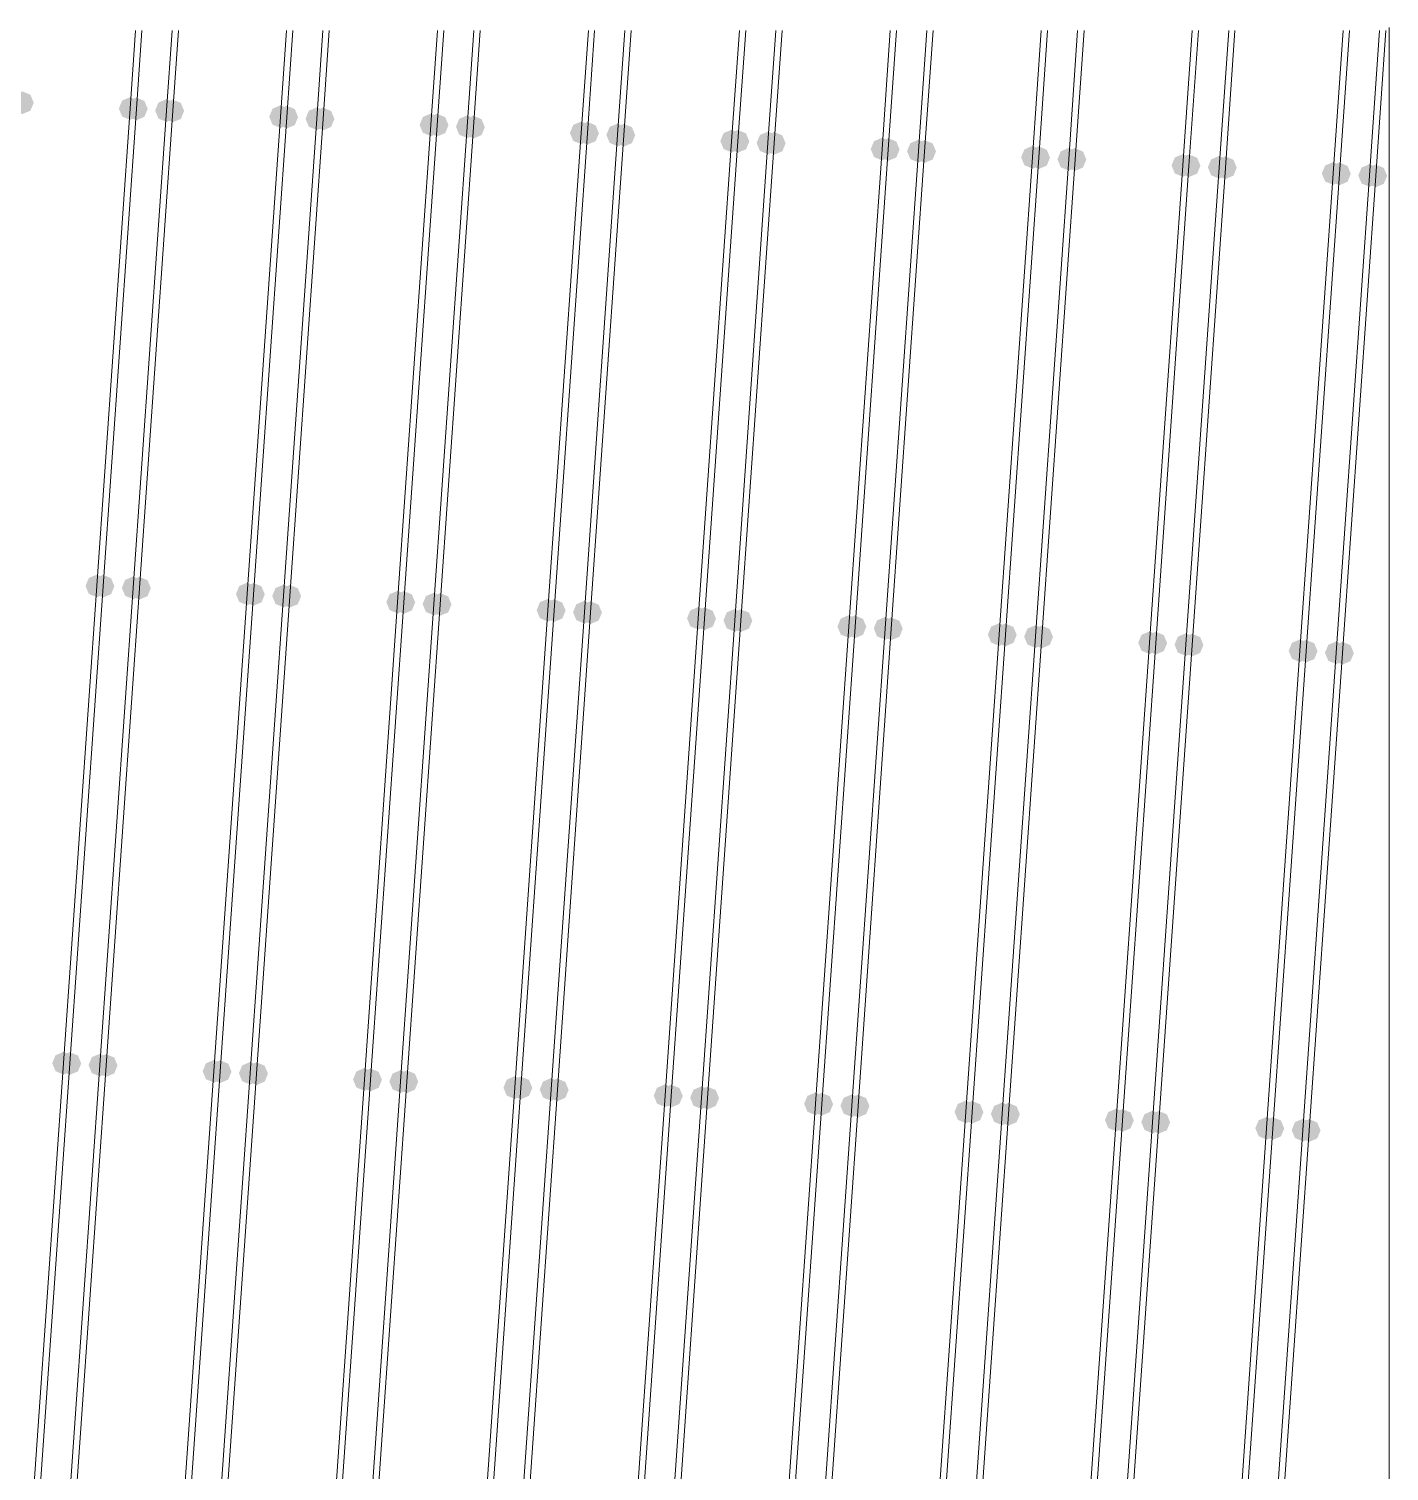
# Model space of a CAD drawing. Header units: millimetres. Extents: x 0 to 1189, y 0 to 841.
# Drawn here: x 343.07 to 353.89, y 671.6 to 683.08 of the extents above; entities that cross this region are included whole.
import ezdxf

# ---------------------------------------------------------------- set-up
doc = ezdxf.new("R2010")
doc.units = ezdxf.units.MM

msp = doc.modelspace()

# ---------------------------------------------------------------- hatches: boundary and pattern name
h = msp.add_hatch(color=7)
h.dxf.hatch_style = 2
h.paths.add_polyline_path([(343.014524, 682.578814), (342.950961, 682.552376), (342.924524, 682.488813), (342.950961, 682.425251), (343.014524, 682.398813), (343.079087, 682.425251), (343.105524, 682.488813), (343.079087, 682.552376)])
h = msp.add_hatch(color=7)
h.dxf.hatch_style = 2
h.paths.add_polyline_path([(343.872525, 682.532813), (343.808963, 682.506376), (343.782525, 682.442813), (343.808963, 682.379251), (343.872525, 682.352813), (343.936088, 682.379251), (343.962525, 682.442813), (343.936088, 682.506376)])
h = msp.add_hatch(color=7)
h.dxf.hatch_style = 2
h.paths.add_polyline_path([(343.922525, 682.529813), (343.858963, 682.503376), (343.832525, 682.439813), (343.858963, 682.376251), (343.922525, 682.349813), (343.986088, 682.376251), (344.012526, 682.439813), (343.986088, 682.503376)])
h = msp.add_hatch(color=7)
h.dxf.hatch_style = 2
h.paths.add_polyline_path([(344.161526, 682.516813), (344.097963, 682.490376), (344.071526, 682.426813), (344.097963, 682.363251), (344.161526, 682.336813), (344.226088, 682.363251), (344.252526, 682.426813), (344.226088, 682.490376)])
h = msp.add_hatch(color=7)
h.dxf.hatch_style = 2
h.paths.add_polyline_path([(344.211526, 682.513813), (344.147963, 682.487376), (344.121526, 682.423813), (344.147963, 682.360251), (344.211526, 682.333813), (344.276088, 682.360251), (344.302526, 682.423813), (344.276088, 682.487376)])
h = msp.add_hatch(color=7)
h.dxf.hatch_style = 2
h.paths.add_polyline_path([(345.069527, 682.467813), (345.005965, 682.441376), (344.979527, 682.377813), (345.005965, 682.314251), (345.069527, 682.287813), (345.13309, 682.314251), (345.159527, 682.377813), (345.13309, 682.441376)])
h = msp.add_hatch(color=7)
h.dxf.hatch_style = 2
h.paths.add_polyline_path([(345.119527, 682.464813), (345.055965, 682.438376), (345.029527, 682.374813), (345.055965, 682.311251), (345.119527, 682.284813), (345.18309, 682.311251), (345.209527, 682.374813), (345.18309, 682.438376)])
h = msp.add_hatch(color=7)
h.dxf.hatch_style = 2
h.paths.add_polyline_path([(345.358528, 682.451813), (345.294965, 682.425376), (345.268527, 682.361813), (345.294965, 682.298251), (345.358528, 682.271813), (345.42209, 682.298251), (345.448528, 682.361813), (345.42209, 682.425376)])
h = msp.add_hatch(color=7)
h.dxf.hatch_style = 2
h.paths.add_polyline_path([(345.408528, 682.449813), (345.344965, 682.423376), (345.318528, 682.359813), (345.344965, 682.296251), (345.408528, 682.269813), (345.47209, 682.296251), (345.498528, 682.359813), (345.47209, 682.423376)])
h = msp.add_hatch(color=7)
h.dxf.hatch_style = 2
h.paths.add_polyline_path([(346.266529, 682.402813), (346.202966, 682.376376), (346.176529, 682.312813), (346.202966, 682.249251), (346.266529, 682.222813), (346.330092, 682.249251), (346.356529, 682.312813), (346.330092, 682.376376)])
h = msp.add_hatch(color=7)
h.dxf.hatch_style = 2
h.paths.add_polyline_path([(346.266529, 682.402813), (346.202966, 682.376376), (346.176529, 682.312813), (346.202966, 682.249251), (346.266529, 682.222813), (346.330092, 682.249251), (346.356529, 682.312813), (346.330092, 682.376376)])
h = msp.add_hatch(color=7)
h.dxf.hatch_style = 2
h.paths.add_polyline_path([(346.315529, 682.400813), (346.251966, 682.374376), (346.225529, 682.310813), (346.251966, 682.247251), (346.315529, 682.220813), (346.380092, 682.247251), (346.406529, 682.310813), (346.380092, 682.374376)])
h = msp.add_hatch(color=7)
h.dxf.hatch_style = 2
h.paths.add_polyline_path([(346.555529, 682.387813), (346.491967, 682.361376), (346.465529, 682.297813), (346.491967, 682.23425), (346.555529, 682.207813), (346.619092, 682.23425), (346.64553, 682.297813), (346.619092, 682.361376)])
h = msp.add_hatch(color=7)
h.dxf.hatch_style = 2
h.paths.add_polyline_path([(346.60553, 682.384813), (346.541967, 682.358376), (346.515529, 682.294813), (346.541967, 682.23125), (346.60553, 682.204813), (346.669092, 682.23125), (346.69553, 682.294813), (346.669092, 682.358376)])
h = msp.add_hatch(color=7)
h.dxf.hatch_style = 2
h.paths.add_polyline_path([(347.462531, 682.338813), (347.398968, 682.312376), (347.372531, 682.248813), (347.398968, 682.18525), (347.462531, 682.158813), (347.527093, 682.18525), (347.553531, 682.248813), (347.527093, 682.312376)])
h = msp.add_hatch(color=7)
h.dxf.hatch_style = 2
h.paths.add_polyline_path([(347.512531, 682.335813), (347.448968, 682.309376), (347.422531, 682.245813), (347.448968, 682.18225), (347.512531, 682.155813), (347.577094, 682.18225), (347.603531, 682.245813), (347.577094, 682.309376)])
h = msp.add_hatch(color=7)
h.dxf.hatch_style = 2
h.paths.add_polyline_path([(347.752531, 682.322813), (347.688969, 682.296376), (347.662531, 682.232813), (347.688969, 682.16925), (347.752531, 682.142813), (347.816094, 682.16925), (347.842531, 682.232813), (347.816094, 682.296376)])
h = msp.add_hatch(color=7)
h.dxf.hatch_style = 2
h.paths.add_polyline_path([(347.801531, 682.320813), (347.737969, 682.294376), (347.711531, 682.230813), (347.737969, 682.16725), (347.801531, 682.140813), (347.866094, 682.16725), (347.892532, 682.230813), (347.866094, 682.294376)])
h = msp.add_hatch(color=7)
h.dxf.hatch_style = 2
h.paths.add_polyline_path([(348.659533, 682.273813), (348.59597, 682.247376), (348.569533, 682.183813), (348.59597, 682.12025), (348.659533, 682.093813), (348.724095, 682.12025), (348.750533, 682.183813), (348.724095, 682.247376)])
h = msp.add_hatch(color=7)
h.dxf.hatch_style = 2
h.paths.add_polyline_path([(348.709533, 682.271813), (348.64597, 682.245376), (348.619533, 682.181813), (348.64597, 682.11825), (348.709533, 682.091813), (348.774095, 682.11825), (348.800533, 682.181813), (348.774095, 682.245376)])
h = msp.add_hatch(color=7)
h.dxf.hatch_style = 2
h.paths.add_polyline_path([(348.948533, 682.258813), (348.884971, 682.232375), (348.858533, 682.168813), (348.884971, 682.10525), (348.948533, 682.078813), (349.013096, 682.10525), (349.039533, 682.168813), (349.013096, 682.232375)])
h = msp.add_hatch(color=7)
h.dxf.hatch_style = 2
h.paths.add_polyline_path([(348.998533, 682.255813), (348.934971, 682.229375), (348.908533, 682.165813), (348.934971, 682.10225), (348.998533, 682.075813), (349.063096, 682.10225), (349.089533, 682.165813), (349.063096, 682.229375)])
h = msp.add_hatch(color=7)
h.dxf.hatch_style = 2
h.paths.add_polyline_path([(349.856535, 682.209813), (349.792972, 682.183375), (349.766534, 682.119813), (349.792972, 682.05625), (349.856535, 682.029813), (349.920097, 682.05625), (349.946535, 682.119813), (349.920097, 682.183375)])
h = msp.add_hatch(color=7)
h.dxf.hatch_style = 2
h.paths.add_polyline_path([(349.856535, 682.209813), (349.792972, 682.183375), (349.766534, 682.119813), (349.792972, 682.05625), (349.856535, 682.029813), (349.920097, 682.05625), (349.946535, 682.119813), (349.920097, 682.183375)])
h = msp.add_hatch(color=7)
h.dxf.hatch_style = 2
h.paths.add_polyline_path([(349.906535, 682.206813), (349.842972, 682.180375), (349.816534, 682.116813), (349.842972, 682.05325), (349.906535, 682.026813), (349.970097, 682.05325), (349.996535, 682.116813), (349.970097, 682.180375)])
h = msp.add_hatch(color=7)
h.dxf.hatch_style = 2
h.paths.add_polyline_path([(350.145535, 682.193813), (350.081972, 682.167375), (350.055535, 682.103813), (350.081972, 682.04025), (350.145535, 682.013813), (350.210098, 682.04025), (350.236535, 682.103813), (350.210098, 682.167375)])
h = msp.add_hatch(color=7)
h.dxf.hatch_style = 2
h.paths.add_polyline_path([(350.195535, 682.190813), (350.131972, 682.164375), (350.105535, 682.100813), (350.131972, 682.03725), (350.195535, 682.010813), (350.260098, 682.03725), (350.286535, 682.100813), (350.260098, 682.164375)])
h = msp.add_hatch(color=7)
h.dxf.hatch_style = 2
h.paths.add_polyline_path([(351.053536, 682.144813), (350.989974, 682.118375), (350.963536, 682.054813), (350.989974, 681.99125), (351.053536, 681.964813), (351.117099, 681.99125), (351.143536, 682.054813), (351.117099, 682.118375)])
h = msp.add_hatch(color=7)
h.dxf.hatch_style = 2
h.paths.add_polyline_path([(351.103536, 682.141813), (351.039974, 682.115375), (351.013536, 682.051813), (351.039974, 681.98825), (351.103536, 681.961813), (351.167099, 681.98825), (351.193537, 682.051813), (351.167099, 682.115375)])
h = msp.add_hatch(color=7)
h.dxf.hatch_style = 2
h.paths.add_polyline_path([(351.342537, 682.128813), (351.278974, 682.102375), (351.252537, 682.038813), (351.278974, 681.97525), (351.342537, 681.948813), (351.407099, 681.97525), (351.433537, 682.038813), (351.407099, 682.102375)])
h = msp.add_hatch(color=7)
h.dxf.hatch_style = 2
h.paths.add_polyline_path([(351.392537, 682.126813), (351.328974, 682.100375), (351.302537, 682.036813), (351.328974, 681.97325), (351.392537, 681.946813), (351.456099, 681.97325), (351.482537, 682.036813), (351.456099, 682.100375)])
h = msp.add_hatch(color=7)
h.dxf.hatch_style = 2
h.paths.add_polyline_path([(352.250538, 682.079813), (352.186976, 682.053375), (352.160538, 681.989813), (352.186976, 681.92625), (352.250538, 681.899812), (352.314101, 681.92625), (352.340538, 681.989813), (352.314101, 682.053375)])
h = msp.add_hatch(color=7)
h.dxf.hatch_style = 2
h.paths.add_polyline_path([(352.299538, 682.077813), (352.235976, 682.051375), (352.209538, 681.987813), (352.235976, 681.92425), (352.299538, 681.897812), (352.364101, 681.92425), (352.390538, 681.987813), (352.364101, 682.051375)])
h = msp.add_hatch(color=7)
h.dxf.hatch_style = 2
h.paths.add_polyline_path([(352.539539, 682.064813), (352.475976, 682.038375), (352.449538, 681.974813), (352.475976, 681.91125), (352.539539, 681.884812), (352.603101, 681.91125), (352.629539, 681.974813), (352.603101, 682.038375)])
h = msp.add_hatch(color=7)
h.dxf.hatch_style = 2
h.paths.add_polyline_path([(352.589539, 682.061813), (352.525976, 682.035375), (352.499539, 681.971813), (352.525976, 681.90825), (352.589539, 681.881812), (352.653101, 681.90825), (352.679539, 681.971813), (352.653101, 682.035375)])
h = msp.add_hatch(color=7)
h.dxf.hatch_style = 2
h.paths.add_polyline_path([(353.44654, 682.015813), (353.382977, 681.989375), (353.35654, 681.925813), (353.382977, 681.86225), (353.44654, 681.835812), (353.511103, 681.86225), (353.53754, 681.925813), (353.511103, 681.989375)])
h = msp.add_hatch(color=7)
h.dxf.hatch_style = 2
h.paths.add_polyline_path([(353.44654, 682.015813), (353.382977, 681.989375), (353.35654, 681.925813), (353.382977, 681.86225), (353.44654, 681.835812), (353.511103, 681.86225), (353.53754, 681.925813), (353.511103, 681.989375)])
h = msp.add_hatch(color=7)
h.dxf.hatch_style = 2
h.paths.add_polyline_path([(353.49654, 682.012813), (353.432977, 681.986375), (353.40654, 681.922813), (353.432977, 681.85925), (353.49654, 681.832812), (353.561103, 681.85925), (353.58754, 681.922813), (353.561103, 681.986375)])
h = msp.add_hatch(color=7)
h.dxf.hatch_style = 2
h.paths.add_polyline_path([(353.73654, 681.999813), (353.672978, 681.973375), (353.64654, 681.909812), (353.672978, 681.84625), (353.73654, 681.819812), (353.800103, 681.84625), (353.826541, 681.909812), (353.800103, 681.973375)])
h = msp.add_hatch(color=7)
h.dxf.hatch_style = 2
h.paths.add_polyline_path([(353.785541, 681.996813), (353.721978, 681.970375), (353.69554, 681.906812), (353.721978, 681.84325), (353.785541, 681.816812), (353.850103, 681.84325), (353.876541, 681.906812), (353.850103, 681.970375)])
h = msp.add_hatch(color=7)
h.dxf.hatch_style = 2
h.paths.add_polyline_path([(343.607525, 678.733808), (343.543962, 678.70737), (343.517525, 678.643808), (343.543962, 678.580245), (343.607525, 678.553807), (343.672088, 678.580245), (343.698525, 678.643808), (343.672088, 678.70737)])
h = msp.add_hatch(color=7)
h.dxf.hatch_style = 2
h.paths.add_polyline_path([(343.657525, 678.731808), (343.593962, 678.70537), (343.567525, 678.641808), (343.593962, 678.578245), (343.657525, 678.551807), (343.721088, 678.578245), (343.747525, 678.641808), (343.721088, 678.70537)])
h = msp.add_hatch(color=7)
h.dxf.hatch_style = 2
h.paths.add_polyline_path([(343.896525, 678.718808), (343.832963, 678.69237), (343.806525, 678.628807), (343.832963, 678.565245), (343.896525, 678.538807), (343.961088, 678.565245), (343.987526, 678.628807), (343.961088, 678.69237)])
h = msp.add_hatch(color=7)
h.dxf.hatch_style = 2
h.paths.add_polyline_path([(343.946525, 678.715808), (343.882963, 678.68937), (343.856525, 678.625807), (343.882963, 678.562245), (343.946525, 678.535807), (344.011088, 678.562245), (344.037526, 678.625807), (344.011088, 678.68937)])
h = msp.add_hatch(color=7)
h.dxf.hatch_style = 2
h.paths.add_polyline_path([(344.804527, 678.669808), (344.740964, 678.64337), (344.714527, 678.579807), (344.740964, 678.516245), (344.804527, 678.489807), (344.868089, 678.516245), (344.894527, 678.579807), (344.868089, 678.64337)])
h = msp.add_hatch(color=7)
h.dxf.hatch_style = 2
h.paths.add_polyline_path([(344.854527, 678.666808), (344.790964, 678.64037), (344.764527, 678.576807), (344.790964, 678.513245), (344.854527, 678.486807), (344.918089, 678.513245), (344.944527, 678.576807), (344.918089, 678.64037)])
h = msp.add_hatch(color=7)
h.dxf.hatch_style = 2
h.paths.add_polyline_path([(345.093527, 678.653808), (345.029965, 678.62737), (345.003527, 678.563807), (345.029965, 678.500245), (345.093527, 678.473807), (345.15809, 678.500245), (345.184527, 678.563807), (345.15809, 678.62737)])
h = msp.add_hatch(color=7)
h.dxf.hatch_style = 2
h.paths.add_polyline_path([(345.143527, 678.651808), (345.079965, 678.62537), (345.053527, 678.561807), (345.079965, 678.498245), (345.143527, 678.471807), (345.20709, 678.498245), (345.233527, 678.561807), (345.20709, 678.62537)])
h = msp.add_hatch(color=7)
h.dxf.hatch_style = 2
h.paths.add_polyline_path([(346.001529, 678.604807), (345.937966, 678.57837), (345.911528, 678.514807), (345.937966, 678.451245), (346.001529, 678.424807), (346.065091, 678.451245), (346.091529, 678.514807), (346.065091, 678.57837)])
h = msp.add_hatch(color=7)
h.dxf.hatch_style = 2
h.paths.add_polyline_path([(346.001529, 678.604807), (345.937966, 678.57837), (345.911528, 678.514807), (345.937966, 678.451245), (346.001529, 678.424807), (346.065091, 678.451245), (346.091529, 678.514807), (346.065091, 678.57837)])
h = msp.add_hatch(color=7)
h.dxf.hatch_style = 2
h.paths.add_polyline_path([(346.051529, 678.602807), (345.987966, 678.57637), (345.961529, 678.512807), (345.987966, 678.449245), (346.051529, 678.422807), (346.115091, 678.449245), (346.141529, 678.512807), (346.115091, 678.57637)])
h = msp.add_hatch(color=7)
h.dxf.hatch_style = 2
h.paths.add_polyline_path([(346.290529, 678.589807), (346.226966, 678.56337), (346.200529, 678.499807), (346.226966, 678.436245), (346.290529, 678.409807), (346.354092, 678.436245), (346.380529, 678.499807), (346.354092, 678.56337)])
h = msp.add_hatch(color=7)
h.dxf.hatch_style = 2
h.paths.add_polyline_path([(346.340529, 678.586807), (346.276967, 678.56037), (346.250529, 678.496807), (346.276967, 678.433245), (346.340529, 678.406807), (346.404092, 678.433245), (346.430529, 678.496807), (346.404092, 678.56037)])
h = msp.add_hatch(color=7)
h.dxf.hatch_style = 2
h.paths.add_polyline_path([(347.19753, 678.540807), (347.133968, 678.51437), (347.10753, 678.450807), (347.133968, 678.387245), (347.19753, 678.360807), (347.262093, 678.387245), (347.288531, 678.450807), (347.262093, 678.51437)])
h = msp.add_hatch(color=7)
h.dxf.hatch_style = 2
h.paths.add_polyline_path([(347.247531, 678.537807), (347.183968, 678.51137), (347.15753, 678.447807), (347.183968, 678.384245), (347.247531, 678.357807), (347.312093, 678.384245), (347.338531, 678.447807), (347.312093, 678.51137)])
h = msp.add_hatch(color=7)
h.dxf.hatch_style = 2
h.paths.add_polyline_path([(347.487531, 678.524807), (347.423968, 678.49837), (347.397531, 678.434807), (347.423968, 678.371245), (347.487531, 678.344807), (347.551093, 678.371245), (347.577531, 678.434807), (347.551093, 678.49837)])
h = msp.add_hatch(color=7)
h.dxf.hatch_style = 2
h.paths.add_polyline_path([(347.537531, 678.521807), (347.473968, 678.49537), (347.447531, 678.431807), (347.473968, 678.368245), (347.537531, 678.341807), (347.601094, 678.368245), (347.627531, 678.431807), (347.601094, 678.49537)])
h = msp.add_hatch(color=7)
h.dxf.hatch_style = 2
h.paths.add_polyline_path([(348.394532, 678.475807), (348.33097, 678.44937), (348.304532, 678.385807), (348.33097, 678.322245), (348.394532, 678.295807), (348.459095, 678.322245), (348.485532, 678.385807), (348.459095, 678.44937)])
h = msp.add_hatch(color=7)
h.dxf.hatch_style = 2
h.paths.add_polyline_path([(348.444532, 678.472807), (348.38097, 678.44637), (348.354532, 678.382807), (348.38097, 678.319245), (348.444532, 678.292807), (348.509095, 678.319245), (348.535532, 678.382807), (348.509095, 678.44637)])
h = msp.add_hatch(color=7)
h.dxf.hatch_style = 2
h.paths.add_polyline_path([(348.684533, 678.459807), (348.62097, 678.43337), (348.594533, 678.369807), (348.62097, 678.306244), (348.684533, 678.279807), (348.748095, 678.306244), (348.774533, 678.369807), (348.748095, 678.43337)])
h = msp.add_hatch(color=7)
h.dxf.hatch_style = 2
h.paths.add_polyline_path([(348.733533, 678.457807), (348.66997, 678.43137), (348.643533, 678.367807), (348.66997, 678.304244), (348.733533, 678.277807), (348.798095, 678.304244), (348.824533, 678.367807), (348.798095, 678.43137)])
h = msp.add_hatch(color=7)
h.dxf.hatch_style = 2
h.paths.add_polyline_path([(349.591534, 678.410807), (349.527972, 678.38437), (349.501534, 678.320807), (349.527972, 678.257244), (349.591534, 678.230807), (349.656097, 678.257244), (349.682534, 678.320807), (349.656097, 678.38437)])
h = msp.add_hatch(color=7)
h.dxf.hatch_style = 2
h.paths.add_polyline_path([(349.591534, 678.410807), (349.527972, 678.38437), (349.501534, 678.320807), (349.527972, 678.257244), (349.591534, 678.230807), (349.656097, 678.257244), (349.682534, 678.320807), (349.656097, 678.38437)])
h = msp.add_hatch(color=7)
h.dxf.hatch_style = 2
h.paths.add_polyline_path([(349.641534, 678.408807), (349.577972, 678.38237), (349.551534, 678.318807), (349.577972, 678.255244), (349.641534, 678.228807), (349.705097, 678.255244), (349.731534, 678.318807), (349.705097, 678.38237)])
h = msp.add_hatch(color=7)
h.dxf.hatch_style = 2
h.paths.add_polyline_path([(349.880535, 678.395807), (349.816972, 678.36937), (349.790534, 678.305807), (349.816972, 678.242244), (349.880535, 678.215807), (349.945097, 678.242244), (349.971535, 678.305807), (349.945097, 678.36937)])
h = msp.add_hatch(color=7)
h.dxf.hatch_style = 2
h.paths.add_polyline_path([(349.930535, 678.392807), (349.866972, 678.36637), (349.840534, 678.302807), (349.866972, 678.239244), (349.930535, 678.212807), (349.995097, 678.239244), (350.021535, 678.302807), (349.995097, 678.36637)])
h = msp.add_hatch(color=7)
h.dxf.hatch_style = 2
h.paths.add_polyline_path([(350.788536, 678.346807), (350.724973, 678.32037), (350.698536, 678.256807), (350.724973, 678.193244), (350.788536, 678.166807), (350.852099, 678.193244), (350.878536, 678.256807), (350.852099, 678.32037)])
h = msp.add_hatch(color=7)
h.dxf.hatch_style = 2
h.paths.add_polyline_path([(350.838536, 678.343807), (350.774973, 678.31737), (350.748536, 678.253807), (350.774973, 678.190244), (350.838536, 678.163807), (350.902099, 678.190244), (350.928536, 678.253807), (350.902099, 678.31737)])
h = msp.add_hatch(color=7)
h.dxf.hatch_style = 2
h.paths.add_polyline_path([(351.077536, 678.330807), (351.013974, 678.304369), (350.987536, 678.240807), (351.013974, 678.177244), (351.077536, 678.150807), (351.142099, 678.177244), (351.168537, 678.240807), (351.142099, 678.304369)])
h = msp.add_hatch(color=7)
h.dxf.hatch_style = 2
h.paths.add_polyline_path([(351.127536, 678.327807), (351.063974, 678.301369), (351.037536, 678.237807), (351.063974, 678.174244), (351.127536, 678.147807), (351.191099, 678.174244), (351.217537, 678.237807), (351.191099, 678.301369)])
h = msp.add_hatch(color=7)
h.dxf.hatch_style = 2
h.paths.add_polyline_path([(351.985538, 678.281807), (351.921975, 678.255369), (351.895538, 678.191807), (351.921975, 678.128244), (351.985538, 678.101807), (352.0491, 678.128244), (352.075538, 678.191807), (352.0491, 678.255369)])
h = msp.add_hatch(color=7)
h.dxf.hatch_style = 2
h.paths.add_polyline_path([(352.035538, 678.278807), (351.971975, 678.252369), (351.945538, 678.188807), (351.971975, 678.125244), (352.035538, 678.098807), (352.0991, 678.125244), (352.125538, 678.188807), (352.0991, 678.252369)])
h = msp.add_hatch(color=7)
h.dxf.hatch_style = 2
h.paths.add_polyline_path([(352.274538, 678.266807), (352.210976, 678.240369), (352.184538, 678.176807), (352.210976, 678.113244), (352.274538, 678.086807), (352.338101, 678.113244), (352.364538, 678.176807), (352.338101, 678.240369)])
h = msp.add_hatch(color=7)
h.dxf.hatch_style = 2
h.paths.add_polyline_path([(352.324538, 678.263807), (352.260976, 678.237369), (352.234538, 678.173807), (352.260976, 678.110244), (352.324538, 678.083807), (352.388101, 678.110244), (352.414538, 678.173807), (352.388101, 678.237369)])
h = msp.add_hatch(color=7)
h.dxf.hatch_style = 2
h.paths.add_polyline_path([(353.18254, 678.217807), (353.118977, 678.191369), (353.092539, 678.127807), (353.118977, 678.064244), (353.18254, 678.037807), (353.246102, 678.064244), (353.27254, 678.127807), (353.246102, 678.191369)])
h = msp.add_hatch(color=7)
h.dxf.hatch_style = 2
h.paths.add_polyline_path([(353.18254, 678.217807), (353.118977, 678.191369), (353.092539, 678.127807), (353.118977, 678.064244), (353.18254, 678.037807), (353.246102, 678.064244), (353.27254, 678.127807), (353.246102, 678.191369)])
h = msp.add_hatch(color=7)
h.dxf.hatch_style = 2
h.paths.add_polyline_path([(353.23154, 678.214807), (353.167977, 678.188369), (353.14154, 678.124807), (353.167977, 678.061244), (353.23154, 678.034807), (353.296102, 678.061244), (353.32254, 678.124807), (353.296102, 678.188369)])
h = msp.add_hatch(color=7)
h.dxf.hatch_style = 2
h.paths.add_polyline_path([(353.47154, 678.201807), (353.407977, 678.175369), (353.38154, 678.111807), (353.407977, 678.048244), (353.47154, 678.021807), (353.535103, 678.048244), (353.56154, 678.111807), (353.535103, 678.175369)])
h = msp.add_hatch(color=7)
h.dxf.hatch_style = 2
h.paths.add_polyline_path([(353.52154, 678.198807), (353.457978, 678.172369), (353.43154, 678.108807), (353.457978, 678.045244), (353.52154, 678.018807), (353.585103, 678.045244), (353.61154, 678.108807), (353.585103, 678.172369)])
h = msp.add_hatch(color=7)
h.dxf.hatch_style = 2
h.paths.add_polyline_path([(343.342525, 674.935802), (343.278962, 674.909364), (343.252524, 674.845802), (343.278962, 674.782239), (343.342525, 674.755802), (343.407087, 674.782239), (343.433525, 674.845802), (343.407087, 674.909364)])
h = msp.add_hatch(color=7)
h.dxf.hatch_style = 2
h.paths.add_polyline_path([(343.392525, 674.933802), (343.328962, 674.907364), (343.302524, 674.843802), (343.328962, 674.780239), (343.392525, 674.753802), (343.457087, 674.780239), (343.483525, 674.843802), (343.457087, 674.907364)])
h = msp.add_hatch(color=7)
h.dxf.hatch_style = 2
h.paths.add_polyline_path([(343.631525, 674.920802), (343.567962, 674.894364), (343.541525, 674.830802), (343.567962, 674.767239), (343.631525, 674.740802), (343.696088, 674.767239), (343.722525, 674.830802), (343.696088, 674.894364)])
h = msp.add_hatch(color=7)
h.dxf.hatch_style = 2
h.paths.add_polyline_path([(343.681525, 674.917802), (343.617962, 674.891364), (343.591525, 674.827802), (343.617962, 674.764239), (343.681525, 674.737802), (343.746088, 674.764239), (343.772525, 674.827802), (343.746088, 674.891364)])
h = msp.add_hatch(color=7)
h.dxf.hatch_style = 2
h.paths.add_polyline_path([(344.539526, 674.871802), (344.475964, 674.845364), (344.449526, 674.781802), (344.475964, 674.718239), (344.539526, 674.691801), (344.603089, 674.718239), (344.629527, 674.781802), (344.603089, 674.845364)])
h = msp.add_hatch(color=7)
h.dxf.hatch_style = 2
h.paths.add_polyline_path([(344.589526, 674.868802), (344.525964, 674.842364), (344.499526, 674.778802), (344.525964, 674.715239), (344.589526, 674.688801), (344.653089, 674.715239), (344.679527, 674.778802), (344.653089, 674.842364)])
h = msp.add_hatch(color=7)
h.dxf.hatch_style = 2
h.paths.add_polyline_path([(344.828527, 674.855802), (344.764964, 674.829364), (344.738527, 674.765802), (344.764964, 674.702239), (344.828527, 674.675801), (344.893089, 674.702239), (344.919527, 674.765802), (344.893089, 674.829364)])
h = msp.add_hatch(color=7)
h.dxf.hatch_style = 2
h.paths.add_polyline_path([(344.878527, 674.852802), (344.814964, 674.826364), (344.788527, 674.762802), (344.814964, 674.699239), (344.878527, 674.672801), (344.943089, 674.699239), (344.969527, 674.762802), (344.943089, 674.826364)])
h = msp.add_hatch(color=7)
h.dxf.hatch_style = 2
h.paths.add_polyline_path([(345.736528, 674.806802), (345.672966, 674.780364), (345.646528, 674.716802), (345.672966, 674.653239), (345.736528, 674.626801), (345.800091, 674.653239), (345.826528, 674.716802), (345.800091, 674.780364)])
h = msp.add_hatch(color=7)
h.dxf.hatch_style = 2
h.paths.add_polyline_path([(345.736528, 674.806802), (345.672966, 674.780364), (345.646528, 674.716802), (345.672966, 674.653239), (345.736528, 674.626801), (345.800091, 674.653239), (345.826528, 674.716802), (345.800091, 674.780364)])
h = msp.add_hatch(color=7)
h.dxf.hatch_style = 2
h.paths.add_polyline_path([(345.786528, 674.803802), (345.722966, 674.777364), (345.696528, 674.713802), (345.722966, 674.650239), (345.786528, 674.623801), (345.850091, 674.650239), (345.876528, 674.713802), (345.850091, 674.777364)])
h = msp.add_hatch(color=7)
h.dxf.hatch_style = 2
h.paths.add_polyline_path([(346.025529, 674.790802), (345.961966, 674.764364), (345.935529, 674.700801), (345.961966, 674.637239), (346.025529, 674.610801), (346.090091, 674.637239), (346.116529, 674.700801), (346.090091, 674.764364)])
h = msp.add_hatch(color=7)
h.dxf.hatch_style = 2
h.paths.add_polyline_path([(346.075529, 674.788802), (346.011966, 674.762364), (345.985529, 674.698801), (346.011966, 674.635239), (346.075529, 674.608801), (346.139091, 674.635239), (346.165529, 674.698801), (346.139091, 674.762364)])
h = msp.add_hatch(color=7)
h.dxf.hatch_style = 2
h.paths.add_polyline_path([(346.93353, 674.741802), (346.869967, 674.715364), (346.84353, 674.651801), (346.869967, 674.588239), (346.93353, 674.561801), (346.997093, 674.588239), (347.02353, 674.651801), (346.997093, 674.715364)])
h = msp.add_hatch(color=7)
h.dxf.hatch_style = 2
h.paths.add_polyline_path([(346.98253, 674.739802), (346.918968, 674.713364), (346.89253, 674.649801), (346.918968, 674.586239), (346.98253, 674.559801), (347.047093, 674.586239), (347.07353, 674.649801), (347.047093, 674.713364)])
h = msp.add_hatch(color=7)
h.dxf.hatch_style = 2
h.paths.add_polyline_path([(347.22253, 674.726802), (347.158968, 674.700364), (347.13253, 674.636801), (347.158968, 674.573239), (347.22253, 674.546801), (347.286093, 674.573239), (347.312531, 674.636801), (347.286093, 674.700364)])
h = msp.add_hatch(color=7)
h.dxf.hatch_style = 2
h.paths.add_polyline_path([(347.272531, 674.723802), (347.208968, 674.697364), (347.18253, 674.633801), (347.208968, 674.570239), (347.272531, 674.543801), (347.336093, 674.570239), (347.362531, 674.633801), (347.336093, 674.697364)])
h = msp.add_hatch(color=7)
h.dxf.hatch_style = 2
h.paths.add_polyline_path([(348.129532, 674.677801), (348.065969, 674.651364), (348.039532, 674.587801), (348.065969, 674.524239), (348.129532, 674.497801), (348.194094, 674.524239), (348.220532, 674.587801), (348.194094, 674.651364)])
h = msp.add_hatch(color=7)
h.dxf.hatch_style = 2
h.paths.add_polyline_path([(348.179532, 674.674801), (348.115969, 674.648364), (348.089532, 674.584801), (348.115969, 674.521239), (348.179532, 674.494801), (348.244095, 674.521239), (348.270532, 674.584801), (348.244095, 674.648364)])
h = msp.add_hatch(color=7)
h.dxf.hatch_style = 2
h.paths.add_polyline_path([(348.419532, 674.661801), (348.35597, 674.635364), (348.329532, 674.571801), (348.35597, 674.508239), (348.419532, 674.481801), (348.483095, 674.508239), (348.509532, 674.571801), (348.483095, 674.635364)])
h = msp.add_hatch(color=7)
h.dxf.hatch_style = 2
h.paths.add_polyline_path([(348.468532, 674.658801), (348.40497, 674.632364), (348.378532, 674.568801), (348.40497, 674.505239), (348.468532, 674.478801), (348.533095, 674.505239), (348.559533, 674.568801), (348.533095, 674.632364)])
h = msp.add_hatch(color=7)
h.dxf.hatch_style = 2
h.paths.add_polyline_path([(349.326534, 674.612801), (349.262971, 674.586364), (349.236534, 674.522801), (349.262971, 674.459239), (349.326534, 674.432801), (349.391096, 674.459239), (349.417534, 674.522801), (349.391096, 674.586364)])
h = msp.add_hatch(color=7)
h.dxf.hatch_style = 2
h.paths.add_polyline_path([(349.326534, 674.612801), (349.262971, 674.586364), (349.236534, 674.522801), (349.262971, 674.459239), (349.326534, 674.432801), (349.391096, 674.459239), (349.417534, 674.522801), (349.391096, 674.586364)])
h = msp.add_hatch(color=7)
h.dxf.hatch_style = 2
h.paths.add_polyline_path([(349.376534, 674.609801), (349.312971, 674.583364), (349.286534, 674.519801), (349.312971, 674.456239), (349.376534, 674.429801), (349.441096, 674.456239), (349.467534, 674.519801), (349.441096, 674.583364)])
h = msp.add_hatch(color=7)
h.dxf.hatch_style = 2
h.paths.add_polyline_path([(349.615534, 674.597801), (349.551972, 674.571364), (349.525534, 674.507801), (349.551972, 674.444239), (349.615534, 674.417801), (349.680097, 674.444239), (349.706534, 674.507801), (349.680097, 674.571364)])
h = msp.add_hatch(color=7)
h.dxf.hatch_style = 2
h.paths.add_polyline_path([(349.665534, 674.594801), (349.601972, 674.568364), (349.575534, 674.504801), (349.601972, 674.441239), (349.665534, 674.414801), (349.730097, 674.441239), (349.756534, 674.504801), (349.730097, 674.568364)])
h = msp.add_hatch(color=7)
h.dxf.hatch_style = 2
h.paths.add_polyline_path([(350.523536, 674.548801), (350.459973, 674.522364), (350.433535, 674.458801), (350.459973, 674.395239), (350.523536, 674.368801), (350.587098, 674.395239), (350.613536, 674.458801), (350.587098, 674.522364)])
h = msp.add_hatch(color=7)
h.dxf.hatch_style = 2
h.paths.add_polyline_path([(350.573536, 674.545801), (350.509973, 674.519364), (350.483535, 674.455801), (350.509973, 674.392239), (350.573536, 674.365801), (350.637098, 674.392239), (350.663536, 674.455801), (350.637098, 674.519364)])
h = msp.add_hatch(color=7)
h.dxf.hatch_style = 2
h.paths.add_polyline_path([(350.812536, 674.532801), (350.748973, 674.506364), (350.722536, 674.442801), (350.748973, 674.379238), (350.812536, 674.352801), (350.877099, 674.379238), (350.903536, 674.442801), (350.877099, 674.506364)])
h = msp.add_hatch(color=7)
h.dxf.hatch_style = 2
h.paths.add_polyline_path([(350.862536, 674.529801), (350.798973, 674.503364), (350.772536, 674.439801), (350.798973, 674.376238), (350.862536, 674.349801), (350.927099, 674.376238), (350.953536, 674.439801), (350.927099, 674.503364)])
h = msp.add_hatch(color=7)
h.dxf.hatch_style = 2
h.paths.add_polyline_path([(351.720537, 674.483801), (351.656975, 674.457364), (351.630537, 674.393801), (351.656975, 674.330238), (351.720537, 674.303801), (351.7841, 674.330238), (351.810537, 674.393801), (351.7841, 674.457364)])
h = msp.add_hatch(color=7)
h.dxf.hatch_style = 2
h.paths.add_polyline_path([(351.770537, 674.480801), (351.706975, 674.454364), (351.680537, 674.390801), (351.706975, 674.327238), (351.770537, 674.300801), (351.8341, 674.327238), (351.860538, 674.390801), (351.8341, 674.454364)])
h = msp.add_hatch(color=7)
h.dxf.hatch_style = 2
h.paths.add_polyline_path([(352.009538, 674.467801), (351.945975, 674.441364), (351.919538, 674.377801), (351.945975, 674.314238), (352.009538, 674.287801), (352.0741, 674.314238), (352.100538, 674.377801), (352.0741, 674.441364)])
h = msp.add_hatch(color=7)
h.dxf.hatch_style = 2
h.paths.add_polyline_path([(352.059538, 674.465801), (351.995975, 674.439364), (351.969538, 674.375801), (351.995975, 674.312238), (352.059538, 674.285801), (352.1231, 674.312238), (352.149538, 674.375801), (352.1231, 674.439364)])
h = msp.add_hatch(color=7)
h.dxf.hatch_style = 2
h.paths.add_polyline_path([(352.917539, 674.418801), (352.853977, 674.392364), (352.827539, 674.328801), (352.853977, 674.265238), (352.917539, 674.238801), (352.981102, 674.265238), (353.007539, 674.328801), (352.981102, 674.392364)])
h = msp.add_hatch(color=7)
h.dxf.hatch_style = 2
h.paths.add_polyline_path([(352.917539, 674.418801), (352.853977, 674.392364), (352.827539, 674.328801), (352.853977, 674.265238), (352.917539, 674.238801), (352.981102, 674.265238), (353.007539, 674.328801), (352.981102, 674.392364)])
h = msp.add_hatch(color=7)
h.dxf.hatch_style = 2
h.paths.add_polyline_path([(352.966539, 674.416801), (352.902977, 674.390364), (352.876539, 674.326801), (352.902977, 674.263238), (352.966539, 674.236801), (353.031102, 674.263238), (353.057539, 674.326801), (353.031102, 674.390364)])
h = msp.add_hatch(color=7)
h.dxf.hatch_style = 2
h.paths.add_polyline_path([(353.20654, 674.403801), (353.142977, 674.377363), (353.116539, 674.313801), (353.142977, 674.250238), (353.20654, 674.223801), (353.270102, 674.250238), (353.29654, 674.313801), (353.270102, 674.377363)])
h = msp.add_hatch(color=7)
h.dxf.hatch_style = 2
h.paths.add_polyline_path([(353.25654, 674.400801), (353.192977, 674.374363), (353.16654, 674.310801), (353.192977, 674.247238), (353.25654, 674.220801), (353.320102, 674.247238), (353.34654, 674.310801), (353.320102, 674.374363)])

# ---------------------------------------------------------------- linework, layer by layer
at = {"color": 7, "lineweight": 0}
for points in [[(343.915525, 683.064814), (343.872525, 682.442813)], [(343.965526, 683.064814), (343.922525, 682.439813)], [(344.206526, 683.064814), (344.161526, 682.426813)], [(344.256526, 683.064814), (344.211526, 682.423813)], [(345.117527, 683.064814), (345.069527, 682.377813)], [(345.167527, 683.064814), (345.119527, 682.374813)], [(345.407528, 683.064814), (345.358528, 682.361813)], [(345.457528, 683.064814), (345.408528, 682.359813)], [(346.318529, 683.064814), (346.266529, 682.312813)], [(346.318529, 683.064814), (346.266529, 682.312813)], [(346.368529, 683.064814), (346.315529, 682.310813)], [(346.60853, 683.064814), (346.555529, 682.297813)], [(346.65853, 683.064814), (346.60553, 682.294813)], [(347.519531, 683.064814), (347.462531, 682.248813)], [(347.569531, 683.064814), (347.512531, 682.245813)], [(347.810531, 683.064814), (347.752531, 682.232813)], [(347.860531, 683.064814), (347.801531, 682.230813)], [(348.721533, 683.063814), (348.659533, 682.183813)], [(348.771533, 683.063814), (348.709533, 682.181813)], [(349.011533, 683.063814), (348.948533, 682.168813)], [(349.061533, 683.063814), (348.998533, 682.165813)], [(349.922535, 683.063814), (349.856535, 682.119813)], [(349.922535, 683.063814), (349.856535, 682.119813)], [(349.972535, 683.063814), (349.906535, 682.116813)], [(350.212535, 683.063814), (350.145535, 682.103813)], [(350.262535, 683.063814), (350.195535, 682.100813)], [(351.123536, 683.063814), (351.053536, 682.054813)], [(351.173537, 683.063814), (351.103536, 682.051813)], [(351.413537, 683.063814), (351.342537, 682.038813)], [(351.464537, 683.063814), (351.392537, 682.036813)], [(352.324538, 683.063814), (352.250538, 681.989813)], [(352.375538, 683.063814), (352.299538, 681.987813)], [(352.615539, 683.063814), (352.539539, 681.974813)], [(352.665539, 683.063814), (352.589539, 681.971813)], [(353.52654, 683.063814), (353.44654, 681.925813)], [(353.52654, 683.063814), (353.44654, 681.925813)], [(353.57654, 683.063814), (353.49654, 681.922813)], [(353.816541, 683.063814), (353.73654, 681.909812)], [(353.866541, 683.063814), (353.785541, 681.906812)], [(353.892541, 683.087814), (353.892541, 648.182761)], [(343.872525, 682.442813), (343.607525, 678.643808)], [(343.922525, 682.439813), (343.657525, 678.641808)], [(344.161526, 682.426813), (343.896525, 678.628807)], [(344.211526, 682.423813), (343.946525, 678.625807)], [(345.069527, 682.377813), (344.804527, 678.579807)], [(345.119527, 682.374813), (344.854527, 678.576807)], [(345.358528, 682.361813), (345.093527, 678.563807)], [(345.408528, 682.359813), (345.143527, 678.561807)], [(346.266529, 682.312813), (346.001529, 678.514807)], [(346.266529, 682.312813), (346.001529, 678.514807)], [(346.315529, 682.310813), (346.051529, 678.512807)], [(346.555529, 682.297813), (346.290529, 678.499807)], [(346.60553, 682.294813), (346.340529, 678.496807)], [(347.462531, 682.248813), (347.19753, 678.450807)], [(347.512531, 682.245813), (347.247531, 678.447807)], [(347.752531, 682.232813), (347.487531, 678.434807)], [(347.801531, 682.230813), (347.537531, 678.431807)], [(348.659533, 682.183813), (348.394532, 678.385807)], [(348.709533, 682.181813), (348.444532, 678.382807)], [(348.948533, 682.168813), (348.684533, 678.369807)], [(348.998533, 682.165813), (348.733533, 678.367807)], [(349.856535, 682.119813), (349.591534, 678.320807)], [(349.856535, 682.119813), (349.591534, 678.320807)], [(349.906535, 682.116813), (349.641534, 678.318807)], [(350.145535, 682.103813), (349.880535, 678.305807)], [(350.195535, 682.100813), (349.930535, 678.302807)], [(351.053536, 682.054813), (350.788536, 678.256807)], [(351.103536, 682.051813), (350.838536, 678.253807)], [(351.342537, 682.038813), (351.077536, 678.240807)], [(351.392537, 682.036813), (351.127536, 678.237807)], [(352.250538, 681.989813), (351.985538, 678.191807)], [(352.299538, 681.987813), (352.035538, 678.188807)], [(352.539539, 681.974813), (352.274538, 678.176807)], [(352.589539, 681.971813), (352.324538, 678.173807)], [(353.44654, 681.925813), (353.18254, 678.127807)], [(353.44654, 681.925813), (353.18254, 678.127807)], [(353.49654, 681.922813), (353.23154, 678.124807)], [(353.73654, 681.909812), (353.47154, 678.111807)], [(353.785541, 681.906812), (353.52154, 678.108807)], [(343.607525, 678.643808), (343.342525, 674.845802)], [(343.657525, 678.641808), (343.392525, 674.843802)], [(343.896525, 678.628807), (343.631525, 674.830802)], [(343.946525, 678.625807), (343.681525, 674.827802)], [(344.804527, 678.579807), (344.539526, 674.781802)], [(344.854527, 678.576807), (344.589526, 674.778802)], [(345.093527, 678.563807), (344.828527, 674.765802)], [(345.143527, 678.561807), (344.878527, 674.762802)], [(346.001529, 678.514807), (345.736528, 674.716802)], [(346.001529, 678.514807), (345.736528, 674.716802)], [(346.051529, 678.512807), (345.786528, 674.713802)], [(346.290529, 678.499807), (346.025529, 674.700801)], [(346.340529, 678.496807), (346.075529, 674.698801)], [(347.19753, 678.450807), (346.93353, 674.651801)], [(347.247531, 678.447807), (346.98253, 674.649801)], [(347.487531, 678.434807), (347.22253, 674.636801)], [(347.537531, 678.431807), (347.272531, 674.633801)], [(348.394532, 678.385807), (348.129532, 674.587801)], [(348.444532, 678.382807), (348.179532, 674.584801)], [(348.684533, 678.369807), (348.419532, 674.571801)], [(348.733533, 678.367807), (348.468532, 674.568801)], [(349.591534, 678.320807), (349.326534, 674.522801)], [(349.591534, 678.320807), (349.326534, 674.522801)], [(349.641534, 678.318807), (349.376534, 674.519801)], [(349.880535, 678.305807), (349.615534, 674.507801)], [(349.930535, 678.302807), (349.665534, 674.504801)], [(350.788536, 678.256807), (350.523536, 674.458801)], [(350.838536, 678.253807), (350.573536, 674.455801)], [(351.077536, 678.240807), (350.812536, 674.442801)], [(351.127536, 678.237807), (350.862536, 674.439801)], [(351.985538, 678.191807), (351.720537, 674.393801)], [(352.035538, 678.188807), (351.770537, 674.390801)], [(352.274538, 678.176807), (352.009538, 674.377801)], [(352.324538, 678.173807), (352.059538, 674.375801)], [(353.18254, 678.127807), (352.917539, 674.328801)], [(353.18254, 678.127807), (352.917539, 674.328801)], [(353.23154, 678.124807), (352.966539, 674.326801)], [(353.47154, 678.111807), (353.20654, 674.313801)], [(353.52154, 678.108807), (353.25654, 674.310801)], [(343.342525, 674.845802), (343.077524, 671.047796)], [(343.392525, 674.843802), (343.127524, 671.044796)], [(343.631525, 674.830802), (343.366525, 671.031796)], [(343.681525, 674.827802), (343.416525, 671.029796)], [(344.539526, 674.781802), (344.274526, 670.982796)], [(344.589526, 674.778802), (344.324526, 670.980796)], [(344.828527, 674.765802), (344.563526, 670.967796)], [(344.878527, 674.762802), (344.613526, 670.964796)], [(345.736528, 674.716802), (345.471528, 670.918796)], [(345.736528, 674.716802), (345.471528, 670.918796)], [(345.786528, 674.713802), (345.521528, 670.915796)], [(346.025529, 674.700801), (345.760528, 670.902796)], [(346.075529, 674.698801), (345.810528, 670.899796)], [(346.93353, 674.651801), (346.66853, 670.853796)], [(346.98253, 674.649801), (346.71853, 670.850796)], [(347.22253, 674.636801), (346.95753, 670.838796)], [(347.272531, 674.633801), (347.00753, 670.835796)], [(348.129532, 674.587801), (347.864531, 670.789796)], [(348.179532, 674.584801), (347.914532, 670.786796)], [(348.419532, 674.571801), (348.154532, 670.773795)], [(348.468532, 674.568801), (348.204532, 670.770795)], [(349.326534, 674.522801), (349.061533, 670.724795)], [(349.326534, 674.522801), (349.061533, 670.724795)], [(349.376534, 674.519801), (349.111533, 670.721795)], [(349.615534, 674.507801), (349.351534, 670.708795)], [(349.665534, 674.504801), (349.400534, 670.706795)], [(350.523536, 674.458801), (350.258535, 670.659795)], [(350.573536, 674.455801), (350.308535, 670.657795)], [(350.812536, 674.442801), (350.547536, 670.644795)], [(350.862536, 674.439801), (350.597536, 670.641795)], [(351.720537, 674.393801), (351.455537, 670.595795)], [(351.770537, 674.390801), (351.505537, 670.592795)], [(352.009538, 674.377801), (351.744537, 670.579795)], [(352.059538, 674.375801), (351.794537, 670.576795)], [(352.917539, 674.328801), (352.652539, 670.530795)], [(352.917539, 674.328801), (352.652539, 670.530795)], [(352.966539, 674.326801), (352.702539, 670.527795)], [(353.20654, 674.313801), (352.941539, 670.515795)], [(353.25654, 674.310801), (352.991539, 670.512795)]]:
    msp.add_lwpolyline(points, dxfattribs=at)

doc.saveas('drawing.dxf')
